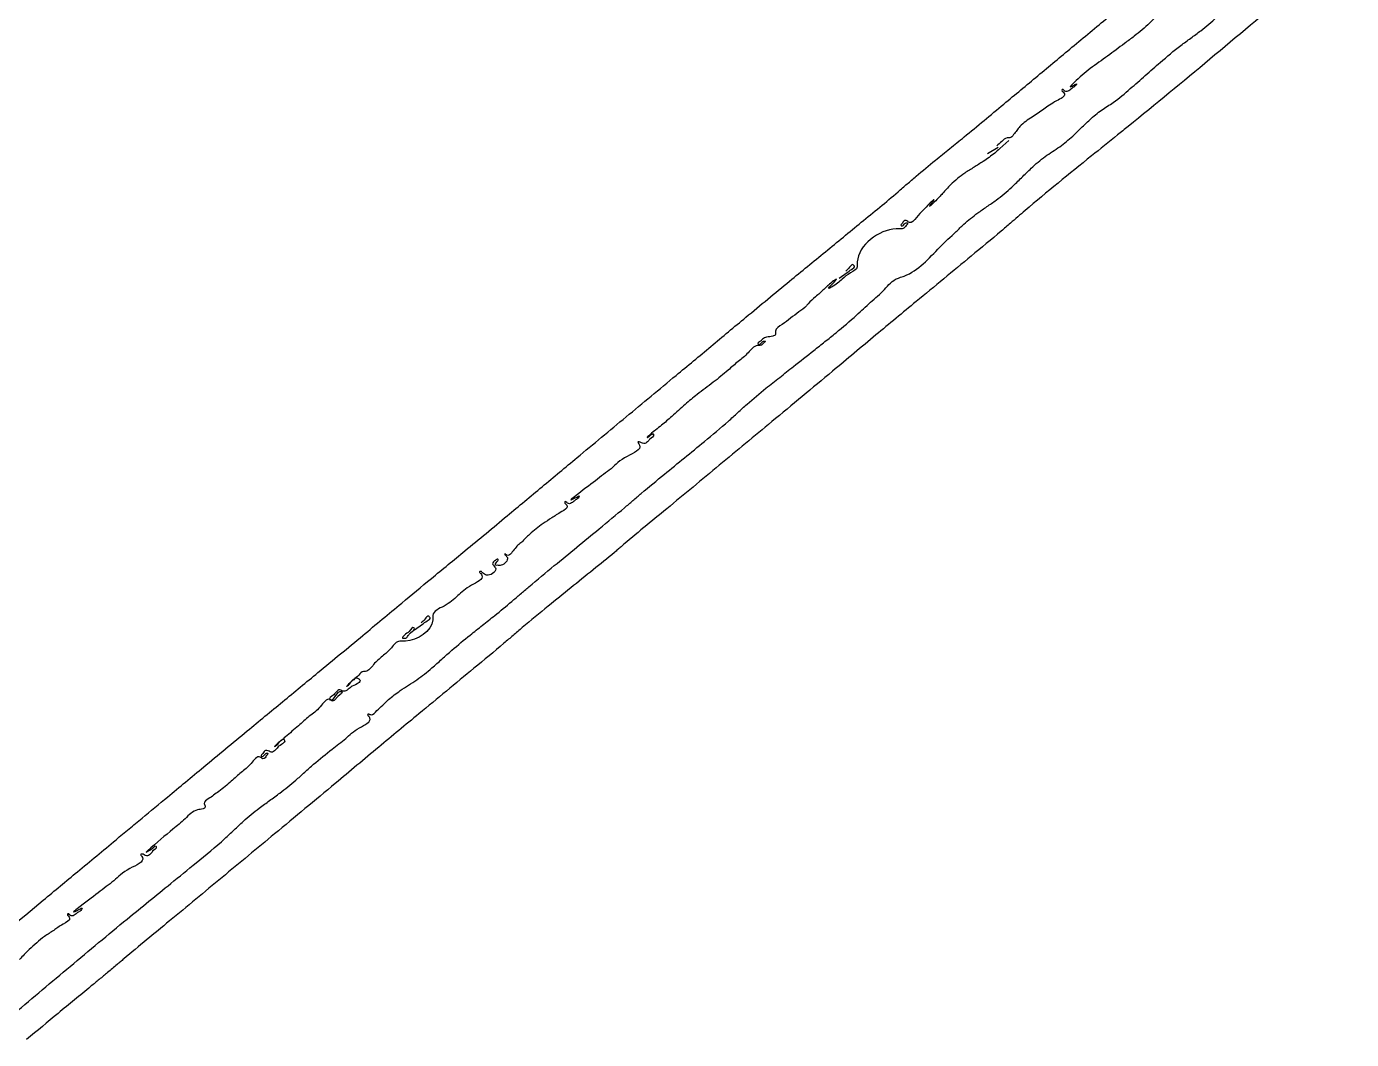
# Model space of a CAD drawing. Header units: metres. Extents: x -8 to 2256, y 259 to 2357.
# Drawn here: x 1508.5 to 1945.5, y 640.5 to 974.8 of the extents above; entities that cross this region are included whole.
import ezdxf

# ---------------------------------------------------------------- set-up
doc = ezdxf.new("R2010")
doc.units = ezdxf.units.M

msp = doc.modelspace()

# ---------------------------------------------------------------- linework, layer by layer
for p, q in [((1832.5, 937.17), (1829.5, 934.5)), ((1825.5, 932.83), (1829, 935)), ((1776.5, 891.71), (1779.15, 893.61)), ((1636.5, 775.71), (1639.15, 777.61))]:
    msp.add_line(p, q)
for points in [[(1945.5, 1003.06), (1925.55, 986.4), (1871.86, 941.81), (1868.37, 939)], [(1842.06, 958.54), (1853.3, 967.91), (1865.23, 977.81), (1868.57, 980.54)], [(1881.93, 978.89), (1878.94, 975.95), (1873.86, 971.58), (1870.63, 969.19)], [(1892.5, 970.94), (1895.8, 973.39), (1900.97, 977.82), (1903.98, 980.8)], [(1877.5, 958.61), (1882.45, 962.95), (1889.2, 968.5), (1892.5, 970.94)], [(1870.63, 969.19), (1865.04, 965.03), (1854.06, 956.33), (1853, 955.21)], [(1813.01, 934.5), (1817.75, 938.35), (1830.82, 949.17), (1842.06, 958.54)], [(1865, 948.46), (1866.92, 949.7), (1872.55, 954.27), (1877.5, 958.61)], [(1850.38, 953.2), (1850.79, 952.53), (1848.26, 950.24), (1844.04, 947.45)], [(1850.7, 953.69), (1850.14, 954.03), (1850, 953.81), (1850.38, 953.2)], [(1853.6, 954.61), (1852.56, 953.76), (1851.25, 953.34), (1850.7, 953.69)], [(1853, 955.21), (1852.72, 954.92), (1853.17, 955.01), (1854, 955.41)], [(1854, 955.41), (1854.83, 955.82), (1854.65, 955.45), (1853.6, 954.61)], [(1856.37, 941.32), (1859.19, 944), (1863.08, 947.21), (1865, 948.46)], [(1844.04, 947.45), (1840.17, 944.91), (1836.15, 941.74), (1835.11, 940.41)], [(1835.11, 940.41), (1834.07, 939.09), (1832.83, 938), (1832.36, 938)], [(1846.87, 933.49), (1849.27, 935.11), (1853.55, 938.63), (1856.37, 941.32)], [(1832.36, 938), (1831.89, 937.99), (1830.15, 936.83), (1828.5, 935.41)], [(1868.37, 939), (1859.75, 932.07), (1837.84, 914.03), (1833, 909.88)], [(1798.94, 922.81), (1801.94, 925.39), (1808.27, 930.65), (1813.01, 934.5)], [(1829.5, 934.5), (1827.85, 933.03), (1824.03, 930.26), (1821, 928.33)], [(1836.67, 924.89), (1839.88, 928), (1844.47, 931.87), (1846.87, 933.49)], [(1821, 928.33), (1817.97, 926.41), (1813.29, 922.52), (1810.6, 919.67)], [(1772, 900.46), (1783.83, 910.17), (1795.95, 920.22), (1798.94, 922.81)], [(1825.28, 915.37), (1828.34, 917.49), (1833.46, 921.78), (1836.67, 924.89)], [(1810.6, 919.67), (1807.9, 916.83), (1806.31, 915.4), (1807.06, 916.5)], [(1804.27, 914.15), (1801.99, 911.76), (1799.68, 910.08), (1799.13, 910.42)], [(1807.06, 916.5), (1807.81, 917.6), (1806.55, 916.54), (1804.27, 914.15)], [(1815.11, 907.1), (1817.64, 909.52), (1822.22, 913.24), (1825.28, 915.37)], [(1798.6, 909.15), (1798.2, 908.52), (1797.34, 908), (1796.68, 908)], [(1797.41, 909.86), (1796.93, 909.08), (1797.13, 908.96), (1798, 909.5)], [(1799.13, 910.42), (1798.59, 910.76), (1797.81, 910.51), (1797.41, 909.86)], [(1798, 909.5), (1798.87, 910.04), (1799.07, 909.92), (1798.6, 909.15)], [(1833, 909.88), (1829.97, 907.28), (1820.08, 899.02), (1811, 891.52)], [(1796.68, 908), (1795.32, 908), (1782.5, 897.08), (1782.5, 895.92)], [(1796.37, 891.89), (1798, 892.44), (1809.71, 901.95), (1815.11, 907.1)], [(1740, 874.04), (1745.78, 878.86), (1760.17, 890.75), (1772, 900.46)], [(1782.5, 895.92), (1782.5, 895.5), (1780.25, 893.47), (1777.5, 891.4)], [(1781.37, 895.94), (1781.14, 896.19), (1779.94, 895.34), (1778.72, 894.05)], [(1779.15, 893.61), (1780.61, 894.65), (1781.61, 895.7), (1781.37, 895.94)], [(1811, 891.52), (1801.92, 884.02), (1788.65, 872.99), (1781.5, 867.02)], [(1786.87, 883.8), (1791.47, 888.03), (1795.74, 891.67), (1796.37, 891.89)], [(1771.5, 888.04), (1768.75, 885.6), (1766.28, 883.31), (1766, 882.96)], [(1774.5, 890.06), (1775.6, 891.39), (1774.25, 890.49), (1771.5, 888.04)], [(1777.5, 891.4), (1773.98, 888.75), (1773.09, 888.35), (1774.5, 890.06)], [(1766, 882.96), (1765.72, 882.6), (1763.25, 880.61), (1760.5, 878.52)], [(1771.82, 870.8), (1775.49, 873.71), (1782.26, 879.56), (1786.87, 883.8)], [(1760.5, 878.52), (1757.75, 876.44), (1755.5, 874.28), (1755.5, 873.71)], [(1714.5, 852.81), (1722.75, 859.66), (1734.22, 869.21), (1740, 874.04)], [(1750.62, 870.92), (1749.77, 870), (1749.86, 869.9), (1751, 870.51)], [(1751.67, 870.41), (1751.21, 869.91), (1750.47, 869.5), (1750.03, 869.5)], [(1753.62, 872.41), (1752.58, 872.26), (1751.23, 871.59), (1750.62, 870.92)], [(1751, 870.51), (1751.89, 870.99), (1752.16, 870.95), (1751.67, 870.41)], [(1755.5, 873.71), (1755.5, 873.15), (1754.65, 872.57), (1753.62, 872.41)], [(1756.91, 859), (1761.44, 862.58), (1768.15, 867.88), (1771.82, 870.8)], [(1781.5, 867.02), (1774.35, 861.04), (1754.33, 844.4), (1737, 830.03)], [(1750.03, 869.5), (1749.59, 869.5), (1746.52, 867.14), (1743.21, 864.26)], [(1743.21, 864.26), (1739.9, 861.39), (1735.01, 857.38), (1732.35, 855.37)], [(1743.09, 847.38), (1746.17, 850.2), (1752.38, 855.42), (1756.91, 859)], [(1678.56, 822.93), (1690.08, 832.52), (1706.25, 845.97), (1714.5, 852.81)], [(1732.35, 855.37), (1729.68, 853.35), (1725.7, 850.08), (1723.5, 848.09)], [(1723.5, 848.09), (1721.3, 846.11), (1717.92, 843.2), (1716, 841.64)], [(1725.5, 832.46), (1732.1, 837.85), (1740.02, 844.57), (1743.09, 847.38)], [(1716, 841.64), (1714.08, 840.08), (1713.17, 839.15), (1714, 839.59)], [(1714, 839.59), (1715.3, 840.28), (1715.32, 840.16), (1714.09, 838.65)], [(1710.43, 837.12), (1710.72, 836.64), (1706.61, 832.94), (1701.3, 828.88)], [(1711.29, 837.44), (1710.52, 837.74), (1710.14, 837.59), (1710.43, 837.12)], [(1714.09, 838.65), (1713.31, 837.69), (1712.05, 837.15), (1711.29, 837.44)], [(1708.5, 818.36), (1711.25, 820.72), (1718.9, 827.06), (1725.5, 832.46)], [(1701.3, 828.88), (1689.21, 819.64), (1687.99, 818.63), (1690, 819.5)], [(1737, 830.03), (1719.67, 815.66), (1704.6, 803.13), (1703.5, 802.18)], [(1647.56, 797.21), (1653.1, 801.77), (1667.05, 813.34), (1678.56, 822.93)], [(1686.7, 817.69), (1686.13, 818.04), (1686, 817.81), (1686.39, 817.17)], [(1689.6, 818.61), (1688.56, 817.76), (1687.25, 817.34), (1686.7, 817.69)], [(1690, 819.5), (1690.83, 819.86), (1690.65, 819.45), (1689.6, 818.61)], [(1690, 802.98), (1697.42, 809.08), (1705.75, 816.01), (1708.5, 818.36)], [(1686.39, 817.17), (1686.82, 816.48), (1685.02, 814.71), (1681.78, 812.63)], [(1681.78, 812.63), (1678.85, 810.76), (1674.38, 807.18), (1671.84, 804.68)], [(1671.84, 804.68), (1669.29, 802.17), (1666.94, 800.32), (1666.61, 800.56)], [(1666.49, 800.34), (1667.1, 799.52), (1665.09, 797), (1663.82, 797)], [(1666.61, 800.56), (1666.27, 800.8), (1666.22, 800.7), (1666.49, 800.34)], [(1671.37, 787.49), (1674.19, 789.9), (1682.58, 796.88), (1690, 802.98)], [(1703.5, 802.18), (1702.4, 801.22), (1695.42, 795.53), (1688, 789.53)], [(1625.84, 779.21), (1632.25, 784.55), (1642.03, 792.65), (1647.56, 797.21)], [(1662.47, 797.04), (1663.24, 795.8), (1660.25, 793.73), (1658.89, 794.57)], [(1663.14, 798.59), (1662.49, 798.19), (1662.19, 797.49), (1662.47, 797.04)], [(1663.6, 798.15), (1664.04, 798.88), (1663.87, 799.04), (1663.14, 798.59)], [(1663.82, 797), (1663.3, 797), (1663.2, 797.52), (1663.6, 798.15)], [(1658.34, 794.26), (1658.7, 793.68), (1655.29, 790.42), (1650.74, 786.99)], [(1658.89, 794.57), (1658.17, 795.01), (1657.95, 794.89), (1658.34, 794.26)], [(1650.74, 786.99), (1646.21, 783.56), (1642.5, 780.4), (1642.5, 779.96)], [(1658.87, 777.22), (1662.92, 780.45), (1668.55, 785.07), (1671.37, 787.49)], [(1688, 789.53), (1680.57, 783.53), (1672.03, 776.49), (1669, 773.88)], [(1592.98, 752), (1604.64, 761.62), (1619.43, 773.87), (1625.84, 779.21)], [(1642.5, 779.96), (1642.5, 778.97), (1633.47, 772), (1632.17, 772)], [(1641.37, 779.94), (1641.14, 780.19), (1639.94, 779.34), (1638.72, 778.05)], [(1639.15, 777.61), (1640.61, 778.65), (1641.61, 779.7), (1641.37, 779.94)], [(1634.75, 775.13), (1633.08, 773.82), (1632.55, 773), (1633.38, 773)], [(1633.38, 773), (1633.59, 773), (1634.37, 773.79), (1635.13, 774.75)], [(1635.13, 774.75), (1636.37, 776.34), (1636.34, 776.37), (1634.75, 775.13)], [(1645.5, 766.05), (1648.8, 768.97), (1654.82, 774), (1658.87, 777.22)], [(1669, 773.88), (1665.97, 771.28), (1656.08, 763.02), (1647, 755.52)], [(1632.17, 772), (1631.65, 772), (1628.83, 769.75), (1625.9, 767)], [(1625.9, 767), (1622.97, 764.25), (1620.32, 762), (1620, 762)], [(1634.5, 757.45), (1637.25, 759.26), (1642.2, 763.12), (1645.5, 766.05)], [(1620, 762), (1619.68, 762), (1618.07, 760.76), (1616.41, 759.25)], [(1615.89, 757.11), (1614.61, 756.08), (1613.06, 755.42), (1612.44, 755.66)], [(1616.41, 759.25), (1614.75, 757.74), (1614.13, 757.06), (1615.02, 757.75)], [(1615.02, 757.75), (1617.66, 759.76), (1618.45, 759.18), (1615.89, 757.11)], [(1626, 750.86), (1627.92, 752.68), (1631.75, 755.65), (1634.5, 757.45)], [(1560.96, 725.5), (1566.91, 730.45), (1581.31, 742.38), (1592.98, 752)], [(1609.05, 752.47), (1608.65, 752.71), (1605.38, 750.35), (1601.78, 747.21)], [(1609.91, 754.3), (1608.59, 752.62), (1608.63, 752.6), (1610.5, 754)], [(1611.14, 753.76), (1610.39, 752.8), (1609.45, 752.22), (1609.05, 752.47)], [(1612.44, 755.66), (1611.83, 755.9), (1610.69, 755.28), (1609.91, 754.3)], [(1610.5, 754), (1612.35, 755.39), (1612.4, 755.37), (1611.14, 753.76)], [(1647, 755.52), (1637.92, 748.02), (1624.65, 736.99), (1617.5, 731.02)], [(1621.42, 747.14), (1621.11, 747.64), (1621.22, 747.94), (1621.68, 747.8)], [(1621.68, 747.8), (1622.13, 747.67), (1624.08, 749.05), (1626, 750.86)], [(1601.78, 747.21), (1598.18, 744.07), (1593.92, 740.38), (1592.3, 739)], [(1613.81, 739.86), (1618.3, 743.36), (1621.73, 746.63), (1621.42, 747.14)], [(1592.3, 739), (1590.69, 737.62), (1590.3, 737.18), (1591.43, 738)], [(1591.43, 738), (1593.47, 739.48), (1593.48, 739.47), (1591.66, 737.32)], [(1600.25, 728.7), (1603.21, 731.34), (1609.31, 736.36), (1613.81, 739.86)], [(1586.04, 733.47), (1585.6, 733.75), (1582.56, 731.6), (1579.3, 728.69)], [(1586.45, 734.91), (1585.93, 734.08), (1586.11, 733.95), (1587, 734.5)], [(1588.51, 735.64), (1587.79, 735.91), (1586.86, 735.59), (1586.45, 734.91)], [(1587, 734.5), (1587.87, 735.04), (1588.07, 734.92), (1587.59, 734.14)], [(1591.66, 737.32), (1590.64, 736.12), (1589.22, 735.36), (1588.51, 735.64)], [(1617.5, 731.02), (1610.35, 725.04), (1590.33, 708.39), (1573, 694.02)], [(1587.59, 734.14), (1587.19, 733.49), (1586.49, 733.19), (1586.04, 733.47)], [(1542.33, 710.03), (1546.63, 713.59), (1555.02, 720.55), (1560.96, 725.5)], [(1579.3, 728.69), (1576.05, 725.79), (1571.95, 722.39), (1570.21, 721.15)], [(1588.68, 719.37), (1592.08, 721.86), (1597.29, 726.06), (1600.25, 728.7)], [(1570.21, 721.15), (1568.46, 719.91), (1567.14, 718.41), (1567.27, 717.83)], [(1567.27, 717.83), (1567.4, 717.24), (1566.74, 716.64), (1565.81, 716.48)], [(1576.96, 709.67), (1580.01, 712.51), (1585.28, 716.88), (1588.68, 719.37)], [(1565.81, 716.48), (1564.88, 716.32), (1560.83, 713.39), (1556.81, 709.96)], [(1514.05, 686.53), (1525.3, 695.89), (1538.02, 706.47), (1542.33, 710.03)], [(1556.81, 709.96), (1548.37, 702.75), (1547.98, 702.38), (1550, 703.53)], [(1556.08, 692), (1564.51, 698.88), (1573.91, 706.83), (1576.96, 709.67)], [(1550, 703.53), (1551.31, 704.27), (1551.32, 704.16), (1550.09, 702.65)], [(1546.43, 701.12), (1546.72, 700.64), (1542.61, 696.94), (1537.3, 692.88)], [(1547.29, 701.44), (1546.52, 701.74), (1546.14, 701.59), (1546.43, 701.12)], [(1550.09, 702.65), (1549.31, 701.69), (1548.05, 701.15), (1547.29, 701.44)], [(1504.54, 649.2), (1522.91, 664.68), (1541.69, 680.28), (1556.08, 692)], [(1537.3, 692.88), (1525.21, 683.64), (1523.99, 682.63), (1526, 683.5)], [(1573, 694.02), (1555.67, 679.65), (1540.6, 667.13), (1539.5, 666.19)], [(1462.78, 644.05), (1477.5, 656.15), (1490.74, 667.11), (1514.05, 686.53)], [(1522.7, 681.69), (1522.14, 682.03), (1521.99, 681.83), (1522.34, 681.25)], [(1525.6, 682.61), (1524.56, 681.76), (1523.25, 681.34), (1522.7, 681.69)], [(1526, 683.5), (1526.83, 683.86), (1526.65, 683.45), (1525.6, 682.61)], [(1522.34, 681.25), (1522.71, 680.66), (1520.56, 678.58), (1517.5, 676.55)], [(1517.5, 676.55), (1514.48, 674.54), (1509.39, 670.22), (1506.19, 666.95)], [(1539.5, 666.19), (1538.4, 665.26), (1535.25, 662.64), (1532.5, 660.37)], [(1532.5, 660.37), (1529.75, 658.09), (1518.95, 649.17), (1508.5, 640.54)]]:
    msp.add_spline(points, degree=3)

doc.saveas('drawing.dxf')
